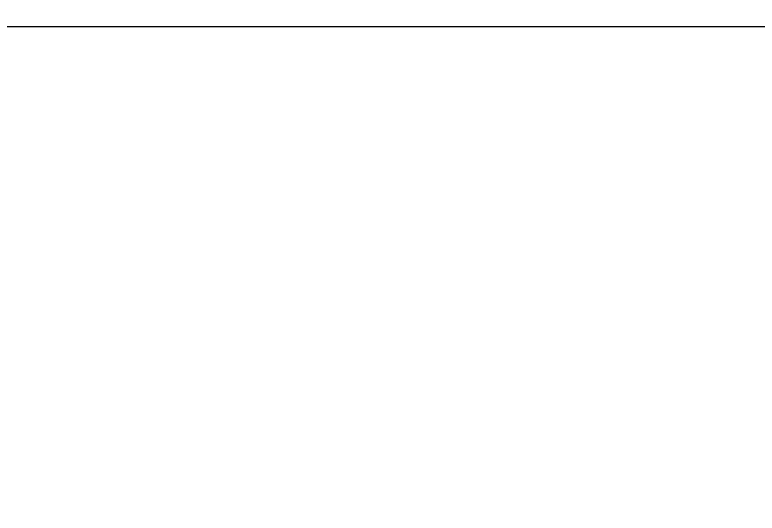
# Model space of a CAD drawing. Header units: millimetres. Extents: x -3724 to 231642, y -8553 to 29017.
# Drawn here: x 9272.5 to 9592.8, y 8086.5 to 8301.3 of the extents above; entities that cross this region are included whole.
import ezdxf

# ---------------------------------------------------------------- set-up
doc = ezdxf.new("R2010")
doc.units = ezdxf.units.MM
doc.layers.add('A-ANNO-DIMS', color=7, linetype='Continuous', lineweight=9)
doc.layers.add('A-ANNO-DIMS-100', color=7, linetype='Continuous', lineweight=9)
doc.styles.add('ISOCPEUR', font='isocpeur.ttf', dxfattribs={"width": 0.9, "height": 250})
doc.styles.add('ISOCPEUR_1', font='isocpeur.ttf', dxfattribs={"width": 0.9, "height": 200})
doc.dimstyles.new('ISO-2_0_0_9К_Средний_округл2', dxfattribs={"dimscale": 304.8, "dimtxt": 199.196235, "dimasz": 0.492126, "dimexe": 0.393701, "dimexo": 0, "dimgap": 0, "dimtad": 1, "dimdec": 0, "dimrnd": 10, "dimzin": 0, "dimdsep": 46, "dimtxsty": 'ISOCPEUR_1', "dimblk1": 'OBLIQUE', "dimblk2": 'OBLIQUE', "dimsah": 1, "dimcen": 0.09, "dimdle": 0.393701, "dimazin": 0, "dimtfac": 1, "dimtdec": 4, "dimtix": 1, "dimtmove": 0, "dimatfit": 3, "dimfxl": 1, "dimtvp": 1, "dimtolj": 1, "dimtzin": 0, "dimarcsym": 2})
doc.dimstyles.new('ISO-2_5_0_9К_БОЛЬШОЙ', dxfattribs={"dimscale": 304.8, "dimtxt": 248.995294, "dimasz": 0.492126, "dimexe": 0.393701, "dimexo": 0.984252, "dimgap": 0, "dimtad": 1, "dimdec": 0, "dimrnd": 10, "dimzin": 0, "dimdsep": 46, "dimtxsty": 'ISOCPEUR', "dimblk1": 'OBLIQUE', "dimblk2": 'OBLIQUE', "dimsah": 1, "dimcen": 0.09, "dimdle": 0.393701, "dimazin": 0, "dimtfac": 1, "dimtdec": 4, "dimtix": 1, "dimtmove": 0, "dimatfit": 3, "dimfxl": 1, "dimtvp": 1, "dimtolj": 1, "dimtzin": 0, "dimarcsym": 2})

# ---------------------------------------------------------------- blocks, each defined once
blk = doc.blocks.new('DIMBLOCK112-План расстановки мебели и оборудования 1 этажа в осях 1-12')
at = {"layer": 'A-ANNO-DIMS-100'}
for p, q in [((7660, 7900), (7660, 8416.23)), ((10242.5, 8036), (10242.5, 8416.23)), ((7540, 8296.23), (10242.5, 8296.23)), ((7660, 8296.23), (7660, 7900)), ((10242.5, 8296.23), (10242.5, 8036))]:
    blk.add_line(p, q, dxfattribs=at)
at = {"layer": 'A-ANNO-DIMS-100', "lineweight": 20}
for p, q in [((7660, 8296.23), (7735, 8371.23)), ((10242.5, 8296.23), (10317.5, 8371.23)), ((7660, 8296.23), (7585, 8221.23)), ((10242.5, 8296.23), (10167.5, 8221.23))]:
    blk.add_line(p, q, dxfattribs=at)
at = {"layer": 'A-ANNO-DIMS-100', "color": 0, "insert": (8778.87, 8557.52), "char_height": 200, "width": 413.7153, "attachment_point": 1, "line_spacing_factor": 1.149209, "style": 'ISOCPEUR_1'}
blk.add_mtext('1/2', dxfattribs=at)
blk = doc.blocks.new('_Oblique')
at = {"color": 0, "linetype": 'ByBlock', "lineweight": -2}
blk.add_line((-0.5, -0.5), (0.5, 0.5), dxfattribs=at)
blk = doc.blocks.new('DIMBLOCK114-План расстановки мебели и оборудования 1 этажа в осях 1-12')
at = {"layer": 'A-ANNO-DIMS-100'}
for p, q in [((7660, 8200), (7660, 9383.39)), ((12825, 8683), (12825, 9383.39)), ((7540, 9263.39), (12945, 9263.39)), ((7660, 9263.39), (7660, 8200)), ((12825, 9263.39), (12825, 8683))]:
    blk.add_line(p, q, dxfattribs=at)
at = {"layer": 'A-ANNO-DIMS-100', "lineweight": 20}
for p, q in [((7660, 9263.39), (7735, 9338.39)), ((12825, 9263.39), (12900, 9338.39)), ((7660, 9263.39), (7585, 9188.39)), ((12825, 9263.39), (12750, 9188.39))]:
    blk.add_line(p, q, dxfattribs=at)
at = {"layer": 'A-ANNO-DIMS-100', "color": 0, "insert": (9948.02, 9590), "char_height": 250, "width": 706.7636, "attachment_point": 1, "line_spacing_factor": 1.149209, "style": 'ISOCPEUR'}
blk.add_mtext('5170', dxfattribs=at)

msp = doc.modelspace()

# ---------------------------------------------------------------- dimensions: what is measured, and where the dimension line sits
at = {"layer": 'A-ANNO-DIMS'}
dim = msp.add_linear_dim(base=(12825, 9263.39), p1=(7660, 7900), p2=(12825, 8383), dimstyle='ISO-2_5_0_9К_БОЛЬШОЙ', override={"dimpost": '<>', "dimfxl": 5187.534482}, dxfattribs=at)
dim.commit()
dim.dimension.update_dxf_attribs({"geometry": 'DIMBLOCK114-План расстановки мебели и оборудования 1 этажа в осях 1-12', "text_midpoint": (10242.5, 9388.39)})
dim = msp.add_linear_dim(base=(10242.5, 8296.23), p1=(7660, 7900), p2=(10242.5, 8036), text='1/2', dimstyle='ISO-2_0_0_9К_Средний_округл2', override={"dimpost": '<>', "dimfxl": 2586.078547}, dxfattribs=at)
dim.commit()
dim.dimension.update_dxf_attribs({"geometry": 'DIMBLOCK112-План расстановки мебели и оборудования 1 этажа в осях 1-12', "text_midpoint": (8951.25, 8396.23)})

doc.saveas('drawing.dxf')
